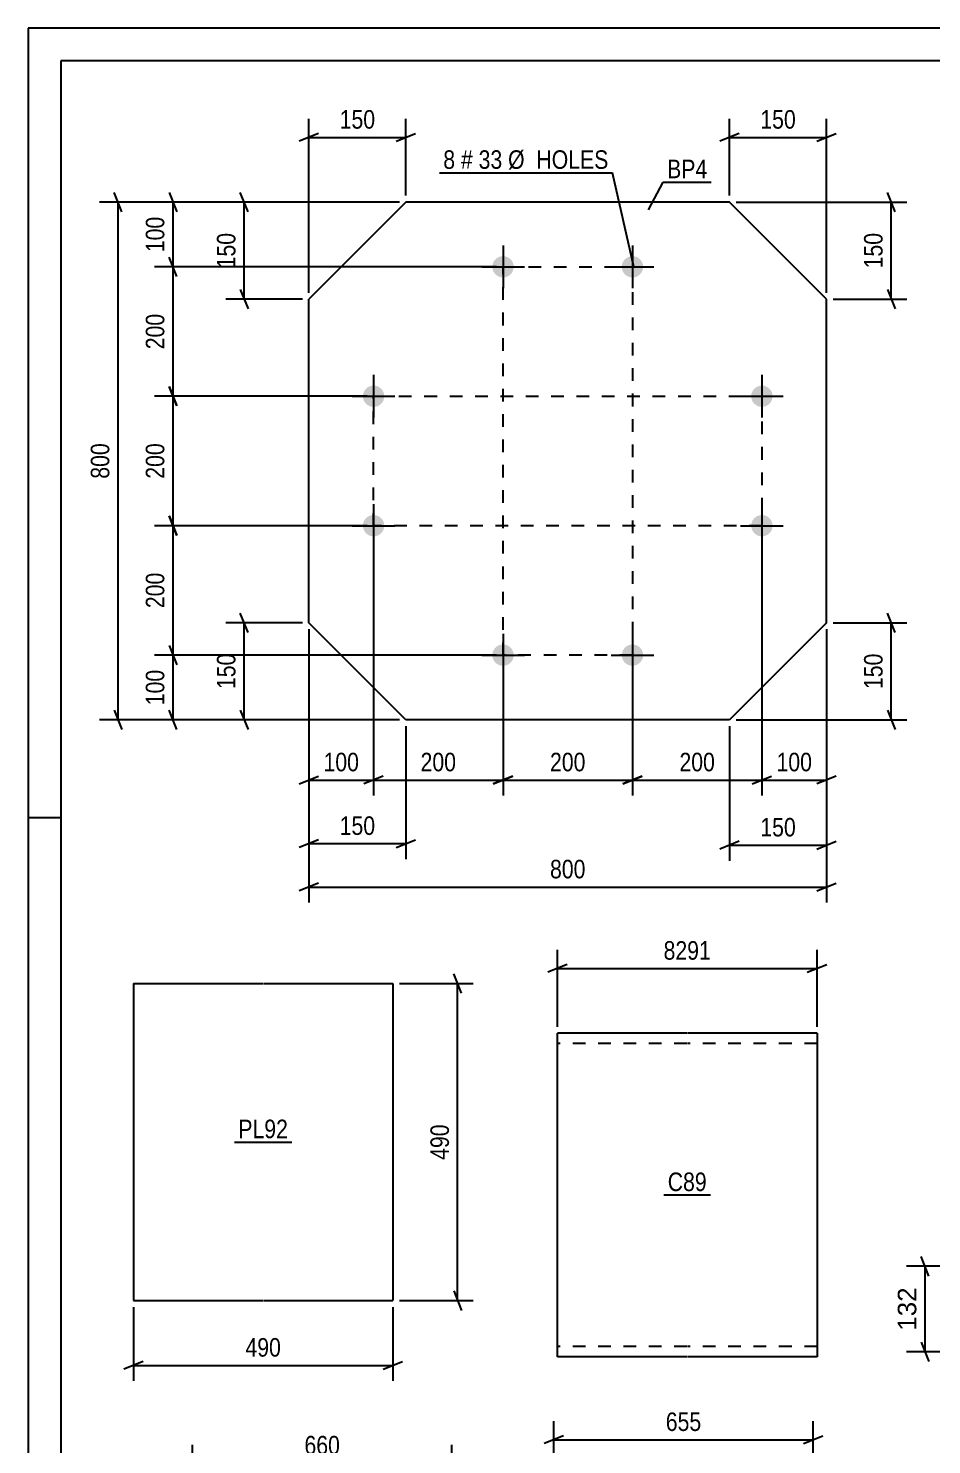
# Model space of a CAD drawing. Header units: millimetres. Extents: x 0 to 594, y 0 to 420.
# Drawn here: x 0 to 139.6, y 201.2 to 420 of the extents above; entities that cross this region are included whole.
import ezdxf

# ---------------------------------------------------------------- set-up
doc = ezdxf.new("R2010")
doc.units = ezdxf.units.MM
doc.linetypes.add('DXK_LINE_DOT2', pattern=[3.9198, 1.9599, -1.9599])
doc.styles.add('Arial', font='ARIAL.TTF', dxfattribs={"height": 0.2})
doc.styles.add('Arial Narrow', font='ARIALN.TTF', dxfattribs={"height": 0.2})

# ---------------------------------------------------------------- blocks, each defined once
blk = doc.blocks.new('Unknown-284936676-1132')
at = {"color": 5, "linetype": 'Continuous'}
for p, q in [((594, 420), (0, 420)), ((0, 420), (0, 0)), ((589, 415), (5, 415)), ((5, 415), (5, 5)), ((5, 298), (0, 298))]:
    blk.add_line(p, q, dxfattribs=at)
blk = doc.blocks.new('Part-284936676-8456 - 8455')
at = {"color": 2, "linetype": 'Continuous'}
for p, q in [((58.35, 393.15), (43.35, 378.15)), ((108.35, 393.15), (58.35, 393.15)), ((123.35, 378.15), (108.35, 393.15)), ((43.35, 328.15), (43.35, 378.15)), ((123.35, 328.15), (123.35, 378.15)), ((58.35, 313.15), (43.35, 328.15)), ((123.35, 328.15), (108.35, 313.15)), ((108.35, 313.15), (58.35, 313.15))]:
    blk.add_line(p, q, dxfattribs=at)
at = {"color": 7, "linetype": 'DXK_LINE_DOT2'}
for p, q in [((58.35, 393.15), (58.35, 393.15)), ((123.35, 378.15), (123.35, 378.15)), ((123.35, 378.15), (123.35, 378.15)), ((43.35, 328.15), (43.35, 328.15)), ((123.35, 328.15), (123.35, 328.15)), ((108.35, 313.15), (108.35, 313.15))]:
    blk.add_line(p, q, dxfattribs=at)
blk = doc.blocks.new('Bolt-284936676-8457 - 8455')
at = {"linetype": 'Continuous'}
for points in [[(73.35, 384.8, -1), (73.35, 381.5, -1)], [(93.35, 384.8, -1), (93.35, 381.5, -1)], [(53.35, 364.8, -1), (53.35, 361.5, -1)], [(113.35, 364.8, -1), (113.35, 361.5, -1)], [(53.35, 344.8, -1), (53.35, 341.5, -1)], [(113.35, 344.8, -1), (113.35, 341.5, -1)], [(73.35, 324.8, -1), (73.35, 321.5, -1)], [(93.35, 324.8, -1), (93.35, 321.5, -1)]]:
    blk.add_hatch(color=1, dxfattribs=at).paths.add_polyline_path(points)
at = {"color": 1, "linetype": 'Continuous'}
for p, q in [((73.35, 386.45), (73.35, 379.85)), ((93.35, 386.45), (93.35, 379.85)), ((70.05, 383.15), (76.65, 383.15)), ((90.05, 383.15), (96.65, 383.15)), ((53.35, 366.45), (53.35, 359.85)), ((113.35, 366.45), (113.35, 359.85)), ((50.05, 363.15), (56.65, 363.15)), ((110.05, 363.15), (116.65, 363.15)), ((53.35, 346.45), (53.35, 339.85)), ((113.35, 346.45), (113.35, 339.85)), ((50.05, 343.15), (56.65, 343.15)), ((110.05, 343.15), (116.65, 343.15)), ((73.35, 326.45), (73.35, 319.85)), ((93.35, 326.45), (93.35, 319.85)), ((70.05, 323.15), (76.65, 323.15)), ((90.05, 323.15), (96.65, 323.15))]:
    blk.add_line(p, q, dxfattribs=at)
blk = doc.blocks.new('Part-284936676-8664 - 8663')
at = {"color": 2, "linetype": 'Continuous'}
for p, q in [((101.77, 264.74), (81.77, 264.74)), ((81.77, 217.94), (81.77, 264.74)), ((121.87, 264.74), (101.87, 264.74)), ((121.87, 264.74), (121.87, 214.74)), ((81.77, 214.74), (81.77, 217.94)), ((101.77, 214.74), (81.77, 214.74)), ((121.87, 214.74), (101.87, 214.74))]:
    blk.add_line(p, q, dxfattribs=at)
at = {"color": 7, "linetype": 'DXK_LINE_DOT2'}
for p, q in [((101.77, 263.14), (81.77, 263.14)), ((121.87, 263.14), (101.87, 263.14)), ((81.77, 214.98), (81.77, 217.94)), ((101.77, 216.34), (81.77, 216.34)), ((121.87, 216.34), (101.87, 216.34))]:
    blk.add_line(p, q, dxfattribs=at)
blk = doc.blocks.new('Part-284936676-8525 - 8524')
at = {"color": 2, "linetype": 'Continuous'}
for p, q in [((16.24, 272.41), (16.24, 223.41)), ((16.24, 272.41), (36.24, 272.41)), ((36.34, 272.41), (56.34, 272.41)), ((56.34, 272.41), (56.34, 223.41)), ((16.24, 223.41), (36.24, 223.41)), ((36.34, 223.41), (56.34, 223.41))]:
    blk.add_line(p, q, dxfattribs=at)
blk = doc.blocks.new('Rectangle-284936676-12512 - 8455')
at = {"color": 1, "linetype": 'DXK_LINE_DOT2'}
blk.add_lwpolyline([(73.35, 383.15), (93.35, 383.15), (93.35, 323.15), (73.35, 323.15), (73.35, 383.15)], close=True, dxfattribs=at)
blk = doc.blocks.new('Rectangle-284936676-12522 - 8455')
at = {"color": 1, "linetype": 'DXK_LINE_DOT2'}
blk.add_lwpolyline([(53.35, 363.15), (113.35, 363.15), (113.35, 343.15), (53.35, 343.15), (53.35, 363.15)], close=True, dxfattribs=at)
blk = doc.blocks.new('StraightDimension-284936676-13957 - 8455')
at = {"color": 7, "linetype": 'Continuous'}
for p, q in [((113.35, 342.15), (113.35, 301.45)), ((93.35, 322.15), (93.35, 301.45)), ((94.85, 304.45), (91.85, 303.25)), ((111.85, 303.25), (114.85, 304.45)), ((93.35, 303.85), (113.35, 303.85))]:
    blk.add_line(p, q, dxfattribs=at)
at = {"color": 0}
blk.add_wipeout([(106.69, 304.6), (106.69, 308.8), (100.01, 308.8), (100.01, 304.6)], dxfattribs=at)
at = {"color": 3, "style": 'Arial Narrow'}
blk.add_text('200', height=2.863, dxfattribs=at).set_placement((100.61, 305.2))
blk = doc.blocks.new('StraightDimension-284936676-8800 - 8455')
at = {"color": 7, "linetype": 'Continuous'}
for p, q in [((108.35, 394.15), (108.35, 406)), ((123.35, 379.15), (123.35, 406)), ((109.85, 403.75), (106.85, 402.55)), ((108.35, 403.15), (123.35, 403.15)), ((121.85, 402.55), (124.85, 403.75))]:
    blk.add_line(p, q, dxfattribs=at)
at = {"color": 0}
blk.add_wipeout([(119.19, 403.9), (119.19, 408.1), (112.51, 408.1), (112.51, 403.9)], dxfattribs=at)
at = {"color": 3, "style": 'Arial Narrow'}
blk.add_text('150', height=2.863, dxfattribs=at).set_placement((113.11, 404.5))
blk = doc.blocks.new('StraightDimension-284936676-8816 - 8455')
at = {"color": 7, "linetype": 'Continuous'}
for p, q in [((133.95, 391.65), (132.75, 394.65)), ((109.35, 393.15), (135.75, 393.15)), ((133.35, 378.15), (133.35, 393.15)), ((132.75, 379.65), (133.95, 376.65)), ((124.35, 378.15), (135.75, 378.15))]:
    blk.add_line(p, q, dxfattribs=at)
at = {"color": 0}
blk.add_wipeout([(132.6, 388.99), (128.4, 388.99), (128.4, 382.31), (132.6, 382.31)], dxfattribs=at)
at = {"color": 3, "style": 'Arial Narrow'}
blk.add_text('150', height=2.863, rotation=90.0002, dxfattribs=at).set_placement((132, 382.91))
blk = doc.blocks.new('StraightDimension-284936676-8824 - 8455')
at = {"color": 7, "linetype": 'Continuous'}
for p, q in [((33.95, 391.65), (32.75, 394.65)), ((57.35, 393.15), (30.5, 393.15)), ((33.35, 378.15), (33.35, 393.15)), ((32.75, 379.65), (33.95, 376.65)), ((42.35, 378.15), (30.5, 378.15))]:
    blk.add_line(p, q, dxfattribs=at)
at = {"color": 0}
blk.add_wipeout([(32.6, 388.99), (28.4, 388.99), (28.4, 382.31), (32.6, 382.31)], dxfattribs=at)
at = {"color": 3, "style": 'Arial Narrow'}
blk.add_text('150', height=2.863, rotation=90.0002, dxfattribs=at).set_placement((32, 382.91))
blk = doc.blocks.new('StraightDimension-284936676-8804 - 8455')
at = {"color": 7, "linetype": 'Continuous'}
for p, q in [((43.35, 379.15), (43.35, 406)), ((58.35, 394.15), (58.35, 406)), ((44.85, 403.75), (41.85, 402.55)), ((43.35, 403.15), (58.35, 403.15)), ((56.85, 402.55), (59.85, 403.75))]:
    blk.add_line(p, q, dxfattribs=at)
at = {"color": 0}
blk.add_wipeout([(54.19, 403.9), (54.19, 408.1), (47.51, 408.1), (47.51, 403.9)], dxfattribs=at)
at = {"color": 3, "style": 'Arial Narrow'}
blk.add_text('150', height=2.863, dxfattribs=at).set_placement((48.11, 404.5))
blk = doc.blocks.new('StraightDimension-284936676-8852 - 8455')
at = {"color": 7, "linetype": 'Continuous'}
for p, q in [((43.35, 327.15), (43.35, 284.91)), ((123.35, 327.15), (123.35, 284.91)), ((44.85, 287.91), (41.85, 286.71)), ((43.35, 287.31), (123.35, 287.31)), ((121.85, 286.71), (124.85, 287.91))]:
    blk.add_line(p, q, dxfattribs=at)
at = {"color": 0}
blk.add_wipeout([(86.69, 288.06), (86.69, 292.26), (80.01, 292.26), (80.01, 288.06)], dxfattribs=at)
at = {"color": 3, "style": 'Arial Narrow'}
blk.add_text('800', height=2.863, dxfattribs=at).set_placement((80.61, 288.66))
blk = doc.blocks.new('StraightDimension-284936676-8808 - 8455')
at = {"color": 7, "linetype": 'Continuous'}
for p, q in [((123.35, 327.15), (123.35, 291.38)), ((108.35, 312.15), (108.35, 291.38)), ((109.85, 294.38), (106.85, 293.18)), ((108.35, 293.78), (123.35, 293.78)), ((121.85, 293.18), (124.85, 294.38))]:
    blk.add_line(p, q, dxfattribs=at)
at = {"color": 0}
blk.add_wipeout([(119.19, 294.53), (119.19, 298.73), (112.51, 298.73), (112.51, 294.53)], dxfattribs=at)
at = {"color": 3, "style": 'Arial Narrow'}
blk.add_text('150', height=2.863, dxfattribs=at).set_placement((113.11, 295.13))
blk = doc.blocks.new('StraightDimension-284936676-8876 - 8455')
at = {"color": 7, "linetype": 'Continuous'}
for p, q in [((14.46, 391.65), (13.26, 394.65)), ((57.35, 393.15), (11.01, 393.15)), ((13.86, 313.15), (13.86, 393.15)), ((57.35, 313.15), (11.01, 313.15)), ((13.26, 314.65), (14.46, 311.65))]:
    blk.add_line(p, q, dxfattribs=at)
at = {"color": 0}
blk.add_wipeout([(13.11, 356.49), (8.91, 356.49), (8.91, 349.81), (13.11, 349.81)], dxfattribs=at)
at = {"color": 3, "style": 'Arial Narrow'}
blk.add_text('800', height=2.863, rotation=90.0002, dxfattribs=at).set_placement((12.51, 350.41))
blk = doc.blocks.new('StraightDimension-284936676-8812 - 8455')
at = {"color": 7, "linetype": 'Continuous'}
for p, q in [((43.35, 327.15), (43.35, 291.62)), ((58.35, 312.15), (58.35, 291.62)), ((44.85, 294.62), (41.85, 293.42)), ((43.35, 294.02), (58.35, 294.02)), ((56.85, 293.42), (59.85, 294.62))]:
    blk.add_line(p, q, dxfattribs=at)
at = {"color": 0}
blk.add_wipeout([(54.19, 294.77), (54.19, 298.97), (47.51, 298.97), (47.51, 294.77)], dxfattribs=at)
at = {"color": 3, "style": 'Arial Narrow'}
blk.add_text('150', height=2.863, dxfattribs=at).set_placement((48.11, 295.37))
blk = doc.blocks.new('StraightDimension-284936676-8820 - 8455')
at = {"color": 7, "linetype": 'Continuous'}
for p, q in [((133.95, 326.65), (132.75, 329.65)), ((124.35, 328.15), (135.75, 328.15)), ((133.35, 313.15), (133.35, 328.15)), ((109.35, 313.15), (135.75, 313.15)), ((132.75, 314.65), (133.95, 311.65))]:
    blk.add_line(p, q, dxfattribs=at)
at = {"color": 0}
blk.add_wipeout([(132.6, 323.99), (128.4, 323.99), (128.4, 317.31), (132.6, 317.31)], dxfattribs=at)
at = {"color": 3, "style": 'Arial Narrow'}
blk.add_text('150', height=2.863, rotation=90.0002, dxfattribs=at).set_placement((132, 317.91))
blk = doc.blocks.new('StraightDimension-284936676-8828 - 8455')
at = {"color": 7, "linetype": 'Continuous'}
for p, q in [((33.95, 326.65), (32.75, 329.65)), ((42.35, 328.15), (30.5, 328.15)), ((33.35, 313.15), (33.35, 328.15)), ((57.35, 313.15), (30.5, 313.15)), ((32.75, 314.65), (33.95, 311.65))]:
    blk.add_line(p, q, dxfattribs=at)
at = {"color": 0}
blk.add_wipeout([(32.6, 323.99), (28.4, 323.99), (28.4, 317.31), (32.6, 317.31)], dxfattribs=at)
at = {"color": 3, "style": 'Arial Narrow'}
blk.add_text('150', height=2.863, rotation=90.0002, dxfattribs=at).set_placement((32, 317.91))
blk = doc.blocks.new('StraightDimension-284936676-8832 - 8455')
at = {"color": 7, "linetype": 'Continuous'}
for p, q in [((113.35, 342.15), (113.35, 301.45)), ((123.35, 327.15), (123.35, 301.45)), ((111.85, 303.25), (114.85, 304.45)), ((124.85, 304.45), (121.85, 303.25)), ((113.35, 303.85), (123.35, 303.85))]:
    blk.add_line(p, q, dxfattribs=at)
at = {"color": 0}
blk.add_wipeout([(121.69, 304.6), (121.69, 308.8), (115.01, 308.8), (115.01, 304.6)], dxfattribs=at)
at = {"color": 3, "style": 'Arial Narrow'}
blk.add_text('100', height=2.863, dxfattribs=at).set_placement((115.61, 305.2))
blk = doc.blocks.new('StraightDimension-284936676-8836 - 8455')
at = {"color": 7, "linetype": 'Continuous'}
for p, q in [((53.35, 342.15), (53.35, 301.45)), ((43.35, 327.15), (43.35, 301.45)), ((41.85, 303.25), (44.85, 304.45)), ((54.85, 304.45), (51.85, 303.25)), ((43.35, 303.85), (53.35, 303.85))]:
    blk.add_line(p, q, dxfattribs=at)
at = {"color": 0}
blk.add_wipeout([(51.69, 304.6), (51.69, 308.8), (45.01, 308.8), (45.01, 304.6)], dxfattribs=at)
at = {"color": 3, "style": 'Arial Narrow'}
blk.add_text('100', height=2.863, dxfattribs=at).set_placement((45.61, 305.2))
blk = doc.blocks.new('StraightDimension-284936676-8856 - 8455')
at = {"color": 7, "linetype": 'Continuous'}
for p, q in [((21.76, 394.65), (22.96, 391.65)), ((57.35, 393.15), (19.51, 393.15)), ((22.36, 383.15), (22.36, 393.15)), ((72.35, 383.15), (19.51, 383.15)), ((22.96, 381.65), (21.76, 384.65))]:
    blk.add_line(p, q, dxfattribs=at)
at = {"color": 0}
blk.add_wipeout([(21.61, 391.49), (17.41, 391.49), (17.41, 384.81), (21.61, 384.81)], dxfattribs=at)
at = {"color": 3, "style": 'Arial Narrow'}
blk.add_text('100', height=2.863, rotation=90.0002, dxfattribs=at).set_placement((21.01, 385.41))
blk = doc.blocks.new('StraightDimension-284936676-8860 - 8455')
at = {"color": 7, "linetype": 'Continuous'}
for p, q in [((21.76, 324.65), (22.96, 321.65)), ((72.35, 323.15), (19.51, 323.15)), ((22.36, 313.15), (22.36, 323.15)), ((57.35, 313.15), (19.51, 313.15)), ((22.96, 311.65), (21.76, 314.65))]:
    blk.add_line(p, q, dxfattribs=at)
at = {"color": 0}
blk.add_wipeout([(21.61, 321.49), (17.41, 321.49), (17.41, 314.81), (21.61, 314.81)], dxfattribs=at)
at = {"color": 3, "style": 'Arial Narrow'}
blk.add_text('100', height=2.863, rotation=90.0002, dxfattribs=at).set_placement((21.01, 315.41))
blk = doc.blocks.new('StraightDimension-284936676-13953 - 8455')
at = {"color": 7, "linetype": 'Continuous'}
for p, q in [((53.35, 342.15), (53.35, 301.45)), ((73.35, 322.15), (73.35, 301.45)), ((54.85, 304.45), (51.85, 303.25)), ((71.85, 303.25), (74.85, 304.45)), ((53.35, 303.85), (73.35, 303.85))]:
    blk.add_line(p, q, dxfattribs=at)
at = {"color": 0}
blk.add_wipeout([(66.69, 304.6), (66.69, 308.8), (60.01, 308.8), (60.01, 304.6)], dxfattribs=at)
at = {"color": 3, "style": 'Arial Narrow'}
blk.add_text('200', height=2.863, dxfattribs=at).set_placement((60.61, 305.2))
blk = doc.blocks.new('StraightDimension-284936676-13955 - 8455')
at = {"color": 7, "linetype": 'Continuous'}
for p, q in [((73.35, 322.15), (73.35, 301.45)), ((93.35, 322.15), (93.35, 301.45)), ((74.85, 304.45), (71.85, 303.25)), ((91.85, 303.25), (94.85, 304.45)), ((73.35, 303.85), (93.35, 303.85))]:
    blk.add_line(p, q, dxfattribs=at)
at = {"color": 0}
blk.add_wipeout([(86.69, 304.6), (86.69, 308.8), (80.01, 308.8), (80.01, 304.6)], dxfattribs=at)
at = {"color": 3, "style": 'Arial Narrow'}
blk.add_text('200', height=2.863, dxfattribs=at).set_placement((80.61, 305.2))
blk = doc.blocks.new('StraightDimension-284936676-13977 - 8455')
at = {"color": 7, "linetype": 'Continuous'}
for p, q in [((22.96, 341.65), (21.76, 344.65)), ((52.35, 343.15), (19.51, 343.15)), ((22.36, 323.15), (22.36, 343.15)), ((21.76, 324.65), (22.96, 321.65)), ((72.35, 323.15), (19.51, 323.15))]:
    blk.add_line(p, q, dxfattribs=at)
at = {"color": 0}
blk.add_wipeout([(21.61, 336.49), (17.41, 336.49), (17.41, 329.81), (21.61, 329.81)], dxfattribs=at)
at = {"color": 3, "style": 'Arial Narrow'}
blk.add_text('200', height=2.863, rotation=90.0002, dxfattribs=at).set_placement((21.01, 330.41))
blk = doc.blocks.new('StraightDimension-284936676-13979 - 8455')
at = {"color": 7, "linetype": 'Continuous'}
for p, q in [((22.96, 361.65), (21.76, 364.65)), ((52.35, 363.15), (19.51, 363.15)), ((22.36, 343.15), (22.36, 363.15)), ((21.76, 344.65), (22.96, 341.65)), ((52.35, 343.15), (19.51, 343.15))]:
    blk.add_line(p, q, dxfattribs=at)
at = {"color": 0}
blk.add_wipeout([(21.61, 356.49), (17.41, 356.49), (17.41, 349.81), (21.61, 349.81)], dxfattribs=at)
at = {"color": 3, "style": 'Arial Narrow'}
blk.add_text('200', height=2.863, rotation=90.0002, dxfattribs=at).set_placement((21.01, 350.41))
blk = doc.blocks.new('StraightDimension-284936676-13981 - 8455')
at = {"color": 7, "linetype": 'Continuous'}
for p, q in [((72.35, 383.15), (19.51, 383.15)), ((22.96, 381.65), (21.76, 384.65)), ((22.36, 363.15), (22.36, 383.15)), ((21.76, 364.65), (22.96, 361.65)), ((52.35, 363.15), (19.51, 363.15))]:
    blk.add_line(p, q, dxfattribs=at)
at = {"color": 0}
blk.add_wipeout([(21.61, 376.49), (17.41, 376.49), (17.41, 369.81), (21.61, 369.81)], dxfattribs=at)
at = {"color": 3, "style": 'Arial Narrow'}
blk.add_text('200', height=2.863, rotation=90.0002, dxfattribs=at).set_placement((21.01, 370.41))
blk = doc.blocks.new('StraightDimension-284936676-9300 - 8663')
at = {"color": 7, "linetype": 'Continuous'}
for p, q in [((81.77, 265.74), (81.77, 277.59)), ((121.87, 265.74), (121.87, 277.59)), ((83.27, 275.34), (80.27, 274.14)), ((81.77, 274.74), (121.87, 274.74)), ((120.37, 274.14), (123.37, 275.34))]:
    blk.add_line(p, q, dxfattribs=at)
at = {"color": 0}
blk.add_wipeout([(106.07, 275.49), (106.07, 279.69), (97.56, 279.69), (97.56, 275.49)], dxfattribs=at)
at = {"color": 3, "style": 'Arial Narrow'}
blk.add_text('8291', height=2.863, dxfattribs=at).set_placement((98.16, 276.09))
blk = doc.blocks.new('StraightDimension-284936676-11514 - 8409')
at = {"color": 7, "linetype": 'Continuous'}
for p, q in [((139.16, 227.21), (137.96, 230.21)), ((161.39, 228.71), (135.71, 228.71)), ((138.56, 215.51), (138.56, 228.71)), ((137.96, 217.01), (139.16, 214.01)), ((160.7, 215.51), (135.71, 215.51))]:
    blk.add_line(p, q, dxfattribs=at)
at = {"color": 0}
blk.add_wipeout([(137.81, 226.04), (133.61, 226.04), (133.61, 218.17), (137.81, 218.17)], dxfattribs=at)
at = {"color": 3, "style": 'Arial'}
blk.add_text('132', height=2.865, rotation=90.0002, dxfattribs=at).set_placement((137.21, 218.77))
blk = doc.blocks.new('StraightDimension-284936676-9008 - 8524')
at = {"color": 7, "linetype": 'Continuous'}
for p, q in [((66.94, 270.91), (65.74, 273.91)), ((57.34, 272.41), (68.74, 272.41)), ((66.34, 223.41), (66.34, 272.41)), ((57.34, 223.41), (68.74, 223.41)), ((65.74, 224.91), (66.94, 221.91))]:
    blk.add_line(p, q, dxfattribs=at)
at = {"color": 0}
blk.add_wipeout([(65.59, 251.25), (61.39, 251.25), (61.39, 244.56), (65.59, 244.56)], dxfattribs=at)
at = {"color": 3, "style": 'Arial Narrow'}
blk.add_text('490', height=2.863, rotation=90.0002, dxfattribs=at).set_placement((64.99, 245.16))
blk = doc.blocks.new('StraightDimension-284936676-9012 - 8524')
at = {"color": 7, "linetype": 'Continuous'}
for p, q in [((16.24, 222.41), (16.24, 211.01)), ((56.34, 222.41), (56.34, 211.01)), ((17.74, 214.01), (14.74, 212.81)), ((16.24, 213.41), (56.34, 213.41)), ((54.84, 212.81), (57.84, 214.01))]:
    blk.add_line(p, q, dxfattribs=at)
at = {"color": 0}
blk.add_wipeout([(39.63, 214.16), (39.63, 218.36), (32.95, 218.36), (32.95, 214.16)], dxfattribs=at)
at = {"color": 3, "style": 'Arial Narrow'}
blk.add_text('490', height=2.863, dxfattribs=at).set_placement((33.55, 214.76))
blk = doc.blocks.new('StraightDimension-284936676-9104 - 8566')
at = {"color": 7, "linetype": 'Continuous'}
for p, q in [((81.19, 192.92), (81.19, 204.77)), ((121.29, 192.92), (121.29, 204.77)), ((82.69, 202.52), (79.69, 201.32)), ((81.19, 201.92), (121.29, 201.92)), ((119.79, 201.32), (122.79, 202.52))]:
    blk.add_line(p, q, dxfattribs=at)
at = {"color": 0}
blk.add_wipeout([(104.58, 202.67), (104.58, 206.87), (97.9, 206.87), (97.9, 202.67)], dxfattribs=at)
at = {"color": 3, "style": 'Arial Narrow'}
blk.add_text('655', height=2.863, dxfattribs=at).set_placement((98.5, 203.27))
blk = doc.blocks.new('StraightDimension-284936676-9108 - 8574')
at = {"color": 7, "linetype": 'Continuous'}
for p, q in [((25.36, 189.3), (25.36, 201.15)), ((65.46, 189.3), (65.46, 201.15)), ((26.86, 198.9), (23.86, 197.7)), ((25.36, 198.3), (65.46, 198.3)), ((63.96, 197.7), (66.96, 198.9))]:
    blk.add_line(p, q, dxfattribs=at)
at = {"color": 0}
blk.add_wipeout([(48.75, 199.05), (48.75, 203.25), (42.07, 203.25), (42.07, 199.05)], dxfattribs=at)
at = {"color": 3, "style": 'Arial Narrow'}
blk.add_text('660', height=2.863, dxfattribs=at).set_placement((42.67, 199.65))
blk = doc.blocks.new('Mark-284936676-9343 - 8455')
at = {"color": 0}
blk.add_wipeout([(104.92, 396.84), (104.92, 399.84), (98.71, 399.84), (98.71, 396.84)], dxfattribs=at)
blk.add_wipeout([(104.92, 396.84), (104.92, 399.84), (98.71, 399.84), (98.71, 396.84)], dxfattribs=at)
at = {"color": 30, "linetype": 'Continuous'}
for p, q in [((95.81, 391.98), (98.11, 396.24)), ((98.11, 396.24), (105.52, 396.24))]:
    blk.add_line(p, q, dxfattribs=at)
at = {"color": 3, "style": 'Arial Narrow'}
blk.add_text('BP4', height=2.863, dxfattribs=at).set_placement((98.71, 396.84))
blk = doc.blocks.new('Mark-284936676-9346 - 8455')
at = {"color": 0}
blk.add_wipeout([(65.95, 398.29), (65.95, 401.29), (64.12, 401.29), (64.12, 398.29)], dxfattribs=at)
blk.add_wipeout([(65.95, 398.29), (65.95, 401.29), (64.12, 401.29), (64.12, 398.29)], dxfattribs=at)
blk.add_wipeout([(68.68, 398.29), (68.68, 401.29), (66.85, 401.29), (66.85, 398.29)], dxfattribs=at)
blk.add_wipeout([(68.68, 398.29), (68.68, 401.29), (66.85, 401.29), (66.85, 398.29)], dxfattribs=at)
at = {"color": 3, "style": 'Arial Narrow'}
blk.add_text('8', height=2.86, dxfattribs=at).set_placement((64.12, 398.29))
at = {"color": 0}
blk.add_wipeout([(73.23, 398.29), (73.23, 401.29), (69.58, 401.29), (69.58, 398.29)], dxfattribs=at)
blk.add_wipeout([(73.23, 398.29), (73.23, 401.29), (69.58, 401.29), (69.58, 398.29)], dxfattribs=at)
at = {"color": 3, "style": 'Arial Narrow'}
blk.add_text('#', height=2.86, dxfattribs=at).set_placement((66.85, 398.29))
at = {"color": 0}
blk.add_wipeout([(89.66, 398.29), (89.66, 401.29), (74.13, 401.29), (74.13, 398.29)], dxfattribs=at)
blk.add_wipeout([(89.66, 398.29), (89.66, 401.29), (74.13, 401.29), (74.13, 398.29)], dxfattribs=at)
at = {"color": 7, "linetype": 'Continuous'}
for p in [(63.52, 397.69), (93.56, 383.15)]:
    blk.add_line(p, (90.26, 397.69), dxfattribs=at)
at = {"color": 3, "style": 'Arial Narrow'}
for s, p in [('33', (69.58, 398.29)), ('Ø  HOLES', (74.13, 398.29))]:
    blk.add_text(s, height=2.863, dxfattribs=at).set_placement(p)
blk = doc.blocks.new('Mark-284936676-9421 - 8663')
at = {"color": 0}
blk.add_wipeout([(104.83, 240.34), (104.83, 243.34), (98.8, 243.34), (98.8, 240.34)], dxfattribs=at)
blk.add_wipeout([(104.83, 240.34), (104.83, 243.34), (98.8, 243.34), (98.8, 240.34)], dxfattribs=at)
at = {"color": 30, "linetype": 'Continuous'}
blk.add_line((98.2, 239.74), (105.43, 239.74), dxfattribs=at)
at = {"color": 3, "style": 'Arial Narrow'}
blk.add_text('C89', height=2.863, dxfattribs=at).set_placement((98.8, 240.34))
blk = doc.blocks.new('Mark-284936676-9367 - 8524')
at = {"color": 0}
blk.add_wipeout([(40.13, 248.51), (40.13, 251.51), (32.45, 251.51), (32.45, 248.51)], dxfattribs=at)
blk.add_wipeout([(40.13, 248.51), (40.13, 251.51), (32.45, 251.51), (32.45, 248.51)], dxfattribs=at)
at = {"color": 30, "linetype": 'Continuous'}
blk.add_line((31.85, 247.91), (40.73, 247.91), dxfattribs=at)
at = {"color": 3, "style": 'Arial Narrow'}
blk.add_text('PL92', height=2.863, dxfattribs=at).set_placement((32.45, 248.51))

msp = doc.modelspace()

# ---------------------------------------------------------------- block references
for name in ['Unknown-284936676-1132', 'Part-284936676-8456 - 8455', 'Bolt-284936676-8457 - 8455', 'Rectangle-284936676-12512 - 8455', 'Rectangle-284936676-12522 - 8455', 'Part-284936676-8525 - 8524', 'Part-284936676-8664 - 8663']:
    msp.add_blockref(name, (0, 0))

# ---------------------------------------------------------------- next in the draw order: block references
for name in ['StraightDimension-284936676-8800 - 8455', 'Mark-284936676-9343 - 8455', 'StraightDimension-284936676-8824 - 8455', 'StraightDimension-284936676-13957 - 8455', 'StraightDimension-284936676-9300 - 8663', 'StraightDimension-284936676-9008 - 8524', 'Mark-284936676-9367 - 8524', 'Mark-284936676-9421 - 8663', 'StraightDimension-284936676-11514 - 8409', 'StraightDimension-284936676-9104 - 8566', 'StraightDimension-284936676-9108 - 8574']:
    msp.add_blockref(name, (0, 0))

# ---------------------------------------------------------------- next in the draw order: block references
for name in ['StraightDimension-284936676-8804 - 8455', 'StraightDimension-284936676-8816 - 8455', 'StraightDimension-284936676-8852 - 8455', 'StraightDimension-284936676-9012 - 8524']:
    msp.add_blockref(name, (0, 0))

# ---------------------------------------------------------------- next in the draw order: block references
for name in ['StraightDimension-284936676-8876 - 8455', 'StraightDimension-284936676-8808 - 8455']:
    msp.add_blockref(name, (0, 0))

# ---------------------------------------------------------------- next in the draw order: block references
for name in ['StraightDimension-284936676-8856 - 8455', 'StraightDimension-284936676-8820 - 8455', 'StraightDimension-284936676-8812 - 8455']:
    msp.add_blockref(name, (0, 0))

# ---------------------------------------------------------------- next in the draw order: block references
for name in ['StraightDimension-284936676-8832 - 8455', 'StraightDimension-284936676-8828 - 8455']:
    msp.add_blockref(name, (0, 0))

# ---------------------------------------------------------------- next in the draw order: block references
msp.add_blockref('StraightDimension-284936676-8836 - 8455', (0, 0))

# ---------------------------------------------------------------- next in the draw order: block references
msp.add_blockref('StraightDimension-284936676-8860 - 8455', (0, 0))

# ---------------------------------------------------------------- next in the draw order: block references
msp.add_blockref('StraightDimension-284936676-13953 - 8455', (0, 0))

# ---------------------------------------------------------------- next in the draw order: block references
msp.add_blockref('StraightDimension-284936676-13955 - 8455', (0, 0))

# ---------------------------------------------------------------- next in the draw order: block references
msp.add_blockref('StraightDimension-284936676-13977 - 8455', (0, 0))

# ---------------------------------------------------------------- next in the draw order: block references
msp.add_blockref('StraightDimension-284936676-13979 - 8455', (0, 0))

# ---------------------------------------------------------------- next in the draw order: block references
msp.add_blockref('StraightDimension-284936676-13981 - 8455', (0, 0))

# ---------------------------------------------------------------- next in the draw order: block references
msp.add_blockref('Mark-284936676-9346 - 8455', (0, 0))

doc.saveas('drawing.dxf')
